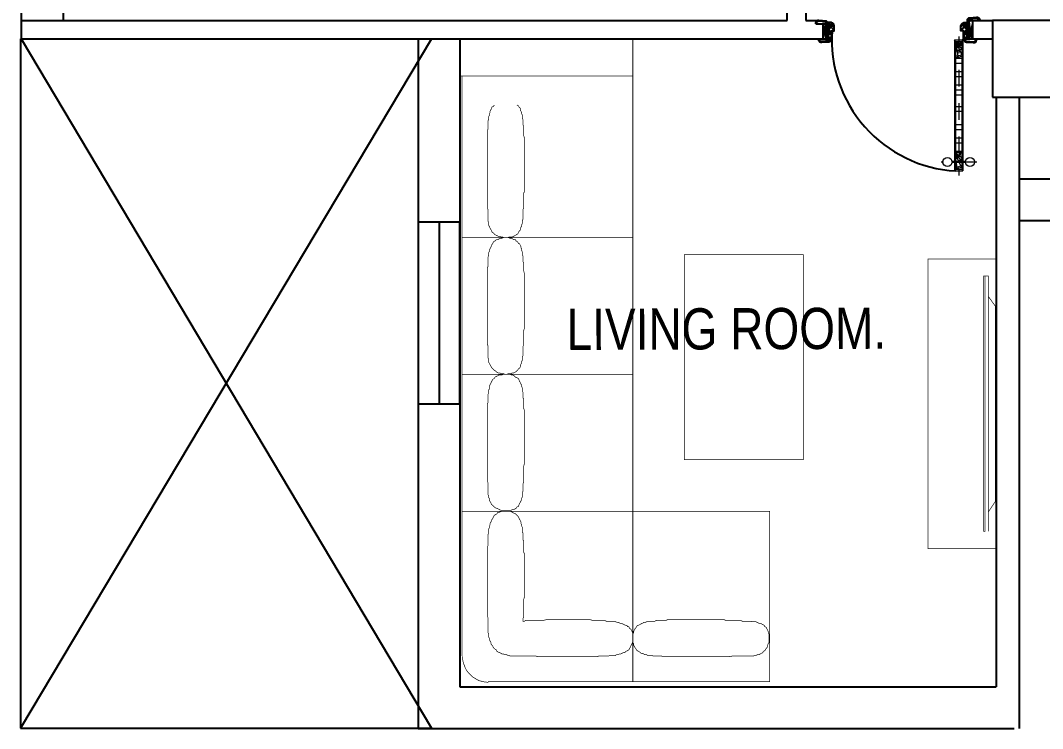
# Model space of a CAD drawing. Header units: metres. Extents: x 190.7 to 215.7, y -121.3 to -111.6.
# Drawn here: x 190.7 to 196.84, y -121.31 to -117.06 of the extents above; entities that cross this region are included whole.
import ezdxf

# ---------------------------------------------------------------- set-up
doc = ezdxf.new("R2010")
doc.units = ezdxf.units.M
doc.header["$LTSCALE"] = 0.4
doc.header["$MEASUREMENT"] = 0
doc.linetypes.add('CENTER', pattern=[2, 1.25, -0.25, 0.25, -0.25])
doc.linetypes.add('DASHDOT2', pattern=[0.5, 0.25, -0.125, 0, -0.125])
for name, color, linetype in [('1wall', 1, 'Continuous'), ('2furni', 3, 'Continuous'), ('_DIM', 2, 'Continuous'), ('ISLAK', 6, 'Continuous'), ('Windows', 4, 'Continuous')]:
    doc.layers.add(name, color=color, linetype=linetype)
for name, color, linetype, lineweight in [('AR-Doors', 8, 'Continuous', 20), ('HATCH - wood.', 15, 'Continuous', 20), ('WOOD - section.', 142, 'Continuous', 20)]:
    doc.layers.add(name, color=color, linetype=linetype, lineweight=lineweight)
doc.styles.add('HELV', font='HELV')

# ---------------------------------------------------------------- blocks, each defined once
blk = doc.blocks.new('4')
at = {"layer": 'AR-Doors', "linetype": 'CENTER', "ltscale": 0.2}
blk.add_line((-0.019, -0.0285), (-0.019, 0.8054), dxfattribs=at)
at = {"layer": 'AR-Doors', "linetype": 'DASHDOT2'}
blk.add_line((-0.1269, 0.7245), (0.0862, 0.7245), dxfattribs=at)
at = {"layer": 'AR-Doors', "linetype": 'ByBlock'}
for p, q in [((-0.118, 0.7273), (-0.1138, 0.7273)), ((-0.118, 0.7217), (-0.118, 0.7273)), ((-0.118, 0.7217), (-0.1138, 0.7217)), ((-0.0593, 0.7273), (0.0213, 0.7273)), ((-0.0593, 0.7217), (0.0213, 0.7217)), ((0.08, 0.7273), (0.0758, 0.7273)), ((0.08, 0.7217), (0.0758, 0.7217)), ((0.08, 0.7217), (0.08, 0.7273))]:
    blk.add_line(p, q, dxfattribs=at)
for centre in [(-0.0866, 0.7245), (0.0486, 0.7245)]:
    blk.add_circle(centre, 0.0274, dxfattribs=at)
at = {"layer": 'HATCH - wood.', "linetype": 'ByBlock'}
for p, q in [((-0.0004, 0.681), (-0.038, 0.7602)), ((0, 0.7068), (-0.0093, 0.7676)), ((-0.0004, 0.6754), (-0.038, 0.7208)), ((-0.0063, 0.6759), (-0.038, 0.6974)), ((-0.0064, 0.0134), (-0.038, 0.08)), ((-0.0015, 0.0099), (-0.0153, 0.1)), ((-0.0064, 0.0077), (-0.038, 0.0459)), ((-0.0123, 0.0083), (-0.038, 0.0257))]:
    blk.add_line(p, q, dxfattribs=at)
for centre, radius, start, end in [((0.006, 0.6676), 0.096, 93.58322, 117.27875), ((0.006, 0.6676), 0.0874, 93.93511, 120.21607), ((0.006, 0.6676), 0.058, 95.9357, 139.31951), ((0.006, 0.6676), 0.0568, 96.06292, 140.76429), ((0.006, 0.6676), 0.0377, 99.14838, 180), ((0.006, 0.6676), 0.0321, 100.76491, 180), ((0.006, 0.6676), 0.0148, 113.84009, 180), ((0.006, 0.6676), 0.01, 126.70722, 180), ((0, 0), 0.096, 90, 113.31724), ((0, 0), 0.0874, 90, 115.76211), ((0, 0), 0.058, 90, 130.91542), ((0, 0), 0.0568, 90, 131.98453), ((0, 0), 0.0377, 90, 180), ((0, 0), 0.0321, 90, 180), ((0, 0), 0.0148, 90, 180), ((0, 0), 0.01, 90, 180)]:
    blk.add_arc(centre, radius, start, end, dxfattribs=at)
at = {"layer": 'WOOD - section.'}
for p, q in [((0.006, 0.7776), (-0.044, 0.7776)), ((-0.038, 0.7676), (-0.044, 0.7776)), ((-0.044, -0.01), (-0.044, 0.7776)), ((-0.038, 0), (-0.038, 0.7676)), ((0, 0.7676), (-0.038, 0.7676)), ((0, 0.7676), (0.006, 0.7776)), ((0, 0), (0, 0.7676)), ((0.006, -0.01), (0.006, 0.7776)), ((0, 0.6676), (-0.038, 0.6676)), ((0, 0.66), (-0.038, 0.66)), ((0, 0.61), (-0.038, 0.61)), ((0, 0.58), (-0.038, 0.58)), ((0, 0.53), (-0.038, 0.53)), ((0, 0.5), (-0.038, 0.5)), ((0, 0.42), (-0.038, 0.42)), ((0, 0.39), (-0.038, 0.39)), ((0, 0.32), (-0.038, 0.32)), ((0, 0.2903), (-0.038, 0.2903)), ((0, 0.2603), (-0.038, 0.2603)), ((0, 0.21), (-0.038, 0.21)), ((0, 0.18), (-0.038, 0.18)), ((0, 0.13), (-0.038, 0.13)), ((0, 0.1), (-0.038, 0.1)), ((-0.044, -0.01), (-0.0377, 0)), ((0, 0), (-0.038, 0)), ((0, 0), (0.006, -0.01)), ((0.006, -0.01), (-0.044, -0.01))]:
    blk.add_line(p, q, dxfattribs=at)

msp = doc.modelspace()

# ---------------------------------------------------------------- hatches: boundary and pattern name
at = {"layer": '1wall'}
h = msp.add_hatch(dxfattribs=at)
h.set_pattern_fill('WOOD2', color=1, scale=0.01, angle=180, style=0)
h.set_pattern_definition([(288.4349, (237.5144882, -121.3237356), (0.00999998403, -0.02000000435), [0.00379473, -0.02782804]), (319.3987, (237.5156882, -121.3273356), (0.059999990182, -0.050000004212), [0.00184391, -0.09035154]), (316.8476, (237.50708824, -121.32853563), (0.149999975375, -0.140000028339), [0.00438634, -0.21493078]), (289.9831, (237.51028824, -121.3315356), (0.02999999454, -0.080000006588), [0.00234094, -0.11470606]), (270, (237.511088, -121.323736), (0.01, -0.01), [0.002, -0.008]), (298.4429, (237.51108824, -121.32573563), (-0.069999938389, 0.1300000376594), [0.00545894, -0.26748794]), (264.2894, (237.5136882, -121.3305356), (0.010000013147, 0.089999994235), [0.00200998, -0.09848878]), (309.8056, (237.5134882, -121.3325356), (-0.040000024326, 0.049999980613), [0.00156205, -0.07654045])])
h.paths.add_polyline_path([(195.5549, -117.0809), (195.5429, -117.0809), (195.5429, -117.0831), (195.5549, -117.0831)])
h = msp.add_hatch(dxfattribs=at)
h.set_pattern_fill('WOOD2', color=1, scale=0.01, angle=180, style=0)
h.set_pattern_definition([(251.5651, (154.4313407, -121.3237356), (-0.00999998403, -0.02000000435), [0.00379473, -0.02782804]), (220.6013, (154.4301407, -121.3273356), (-0.059999990182, -0.050000004212), [0.00184391, -0.09035154]), (223.1524, (154.4387407, -121.32853563), (-0.149999975375, -0.140000028339), [0.00438634, -0.21493078]), (250.0169, (154.4355407, -121.3315356), (-0.02999999454, -0.080000006588), [0.00234094, -0.11470606]), (270, (154.434741, -121.323736), (-0.01, -0.01), [0.002, -0.008]), (241.5571, (154.4347407, -121.32573563), (0.069999938389, 0.1300000376594), [0.00545894, -0.26748794]), (275.7106, (154.4321407, -121.3305356), (-0.010000013147, 0.089999994235), [0.00200998, -0.09848878]), (230.1944, (154.4323407, -121.3325356), (0.040000024326, 0.049999980613), [0.00156205, -0.07654045])])
h.paths.add_polyline_path([(196.3909, -117.0809), (196.4029, -117.0809), (196.4029, -117.0631), (196.3909, -117.0631)])

# ---------------------------------------------------------------- linework, layer by layer
at = {"layer": '1wall', "color": 1}
for p, q in [((190.7128, -112.3429), (190.7098, -117.1732)), ((190.9607, -112.7032), (190.9606, -117.0632)), ((190.7098, -117.0632), (195.3098, -117.0631)), ((195.4225, -117.0631), (195.5212, -117.0631)), ((195.5229, -117.1759), (195.5429, -117.0831)), ((195.5229, -117.0831), (195.5429, -117.1759)), ((196.4229, -117.1759), (196.4029, -117.0831)), ((196.4229, -117.0831), (196.4029, -117.1759)), ((196.404, -117.0631), (196.5429, -117.0631)), ((196.9107, -117.0631), (196.5429, -117.0631)), ((196.5429, -117.0631), (196.5429, -117.5231)), ((190.705, -117.1732), (190.705, -121.3109)), ((193.1739, -117.1732), (190.705, -121.3109)), ((190.705, -117.1732), (195.5455, -117.1732)), ((190.7098, -117.1732), (193.1739, -121.3109)), ((193.0939, -117.1732), (193.0939, -121.3109)), ((193.3439, -117.1732), (193.3439, -121.0632)), ((196.3649, -117.1732), (196.5429, -117.1732)), ((196.5429, -117.5231), (196.9107, -117.5231)), ((196.5639, -117.5231), (196.5639, -121.0632)), ((196.7039, -117.5231), (196.7039, -121.3132)), ((196.7039, -118.0131), (198.4228, -118.0131)), ((196.7039, -118.2631), (198.4175, -118.2631)), ((193.3439, -121.0632), (196.5639, -121.0632)), ((190.705, -121.3109), (193.1739, -121.3109)), ((193.0939, -121.3132), (196.6739, -121.3132))]:
    msp.add_line(p, q, dxfattribs=at)
at = {"layer": '1wall', "color": 1, "linetype": 'ByBlock'}
for p, q in [((195.546, -117.0932), (195.5608, -117.1759)), ((195.5481, -117.0885), (195.5779, -117.1596)), ((195.5553, -117.0815), (195.5929, -117.0984)), ((195.5561, -117.0875), (195.5929, -117.1197)), ((196.3905, -117.0815), (196.3529, -117.0984)), ((196.3898, -117.0875), (196.3529, -117.1197)), ((196.3977, -117.0885), (196.3679, -117.1596)), ((196.3998, -117.0932), (196.3851, -117.1759))]:
    msp.add_line(p, q, dxfattribs=at)
at = {"layer": '1wall', "color": 1}
for points in [[(196.3919, -117.0631), (196.3919, -117.0595, -0.399878), (196.4054, -117.0466), (196.4466, -117.0432, -0.429068), (196.4664, -117.0586), (196.4664, -117.0631)], [(195.5539, -117.0831), (195.5539, -117.0795, 0.399878), (195.5404, -117.0666), (195.4992, -117.0632, 0.429068), (195.4794, -117.0786), (195.4794, -117.0831)], [(195.5733, -117.1759), (195.5733, -117.1795, -0.399878), (195.5598, -117.1924), (195.5186, -117.1959, -0.429068), (195.4988, -117.1805), (195.4988, -117.1759)], [(196.3725, -117.1759), (196.3725, -117.1795, 0.399878), (196.3861, -117.1924), (196.4273, -117.1959, 0.429068), (196.447, -117.1805), (196.447, -117.1759)]]:
    msp.add_lwpolyline(points, format="xyb", dxfattribs=at)
for points in [[(196.3969, -117.0631), (196.3969, -117.0596, -0.402433), (196.4056, -117.0516), (196.4472, -117.0481, -0.427265), (196.4614, -117.0588), (196.4614, -117.0631)], [(195.5489, -117.0831), (195.5489, -117.0796, 0.402433), (195.5402, -117.0716), (195.4986, -117.0681, 0.427265), (195.4844, -117.0788), (195.4844, -117.0831)], [(195.5549, -117.0759), (195.5549, -117.0809), (195.5429, -117.0809), (195.5429, -117.0809), (195.5429, -117.1759), (195.5779, -117.1759), (195.5779, -117.1259), (195.5929, -117.1259), (195.5929, -117.0929), (195.5894, -117.0929), (195.5894, -117.0854), (195.5878, -117.0854, 0.414214), (195.5834, -117.081), (195.5834, -117.0795), (195.5759, -117.0795), (195.5759, -117.0759)], [(196.3909, -117.0759), (196.3909, -117.0809), (196.4029, -117.0809), (196.4029, -117.0809), (196.4029, -117.1759), (196.3679, -117.1759), (196.3679, -117.1259), (196.3529, -117.1259), (196.3529, -117.0929), (196.3565, -117.0929), (196.3565, -117.0854), (196.358, -117.0854, -0.414214), (196.3624, -117.081), (196.3624, -117.0795), (196.3699, -117.0795), (196.3699, -117.0759)], [(195.5683, -117.1759), (195.5683, -117.1794, -0.402433), (195.5596, -117.1874), (195.518, -117.1909, -0.427265), (195.5038, -117.1802), (195.5038, -117.1759)], [(196.3775, -117.1759), (196.3775, -117.1794, 0.402433), (196.3863, -117.1874), (196.4279, -117.1909, 0.427265), (196.442, -117.1802), (196.442, -117.1759)]]:
    msp.add_lwpolyline(points, format="xyb", close=True, dxfattribs=at)
for points in [[(195.5229, -117.1759), (195.5429, -117.1759), (195.5429, -117.0831), (195.5229, -117.0831)], [(195.5549, -117.0809), (195.5429, -117.0809), (195.5429, -117.0831), (195.5549, -117.0831)], [(196.3909, -117.0809), (196.4029, -117.0809), (196.4029, -117.0631), (196.3909, -117.0631)], [(196.4229, -117.1759), (196.4029, -117.1759), (196.4029, -117.0631), (196.4229, -117.0631)]]:
    msp.add_lwpolyline(points, close=True, dxfattribs=at)
at = {"layer": '1wall', "color": 1, "linetype": 'ByBlock'}
msp.add_circle((196.3673, -117.1784), 0.00245, dxfattribs=at)
for centre, radius, start, end in [((195.5429, -117.0759), 0.0136, 270, 0), ((195.5429, -117.0759), 0.0175, 270, 0), ((195.5429, -117.0759), 0.0329, 270, 0), ((195.5429, -117.0759), 0.0388, 270, 354.75239), ((195.5429, -117.0759), 0.0607, 270, 325.44835), ((196.4029, -117.0759), 0.0607, 214.55165, 270), ((196.4029, -117.0759), 0.0388, 185.24761, 270), ((196.4029, -117.0759), 0.0329, 180, 270), ((196.4029, -117.0759), 0.0175, 180, 270), ((196.4029, -117.0759), 0.0136, 180, 270), ((195.5429, -117.0759), 0.071, 270, 299.51744), ((195.5429, -117.0759), 0.0907, 270, 292.69321), ((195.5429, -117.0759), 0.0927, 270, 292.17665), ((196.4029, -117.0759), 0.071, 240.48256, 270), ((196.4029, -117.0759), 0.0907, 247.30679, 270), ((196.4029, -117.0759), 0.0927, 247.82335, 270)]:
    msp.add_arc(centre, radius, start, end, dxfattribs=at)
at = {"layer": '1wall', "color": 1}
msp.add_arc((196.3673, -117.1784), 0.7894, 176.19032, 266.6735, dxfattribs=at)
at = {"layer": '2furni', "const_width": 0.00409}
msp.add_lwpolyline([(194.3828, -117.3964), (193.3439, -117.3964), (193.3439, -117.1732), (194.3828, -117.1732)], close=True, dxfattribs=at)
for points in [[(193.3568, -118.3659), (193.3568, -117.3964), (194.3828, -117.3964), (194.3828, -118.3659), (193.3568, -118.3659)], [(193.551, -117.5701), (193.5458, -117.5787), (193.5372, -117.5821), (193.5338, -117.5906), (193.5303, -117.5993), (193.5251, -117.6079), (193.5251, -117.6165), (193.5217, -117.6234), (193.5217, -117.632), (193.5166, -117.6405), (193.5166, -117.6491), (193.5166, -117.6577), (193.5131, -117.6646), (193.5131, -117.6732), (193.5131, -117.6817), (193.5131, -117.6904), (193.5131, -117.699), (193.5131, -117.7058), (193.5131, -117.7144), (193.5097, -117.7231), (193.5097, -117.7316), (193.5097, -117.7436), (193.5097, -117.7523), (193.5097, -117.7609), (193.5097, -117.7729), (193.5097, -117.7814), (193.5097, -117.7883), (193.5097, -117.8021), (193.5097, -117.809), (193.5097, -117.8227), (193.5097, -117.8296), (193.5097, -117.8433), (193.5097, -117.8502), (193.5097, -117.864), (193.5097, -117.8709), (193.5097, -117.8846), (193.5097, -117.8966), (193.5097, -117.9087), (193.5097, -117.9258), (193.5097, -117.9379), (193.5097, -117.9499), (193.5097, -117.9619), (193.5097, -117.9706), (193.5097, -117.9791), (193.5097, -117.9911), (193.5097, -118.0032), (193.5097, -118.0118), (193.5097, -118.0324), (193.5097, -118.0444), (193.5097, -118.0617), (193.5097, -118.0736), (193.5097, -118.0856), (193.5097, -118.1029), (193.5097, -118.1149), (193.5097, -118.1441), (193.5097, -118.1733), (193.5097, -118.1854), (193.5131, -118.2008), (193.5131, -118.2145), (193.5131, -118.2266)], [(193.5131, -118.2266), (193.5131, -118.2352), (193.5131, -118.2421), (193.5131, -118.2507), (193.5131, -118.2593), (193.5131, -118.2678), (193.5166, -118.2764), (193.5166, -118.2833), (193.5166, -118.2919), (193.5217, -118.3005), (193.5251, -118.3092), (193.5303, -118.3177), (193.5338, -118.3246), (193.5372, -118.3331), (193.5458, -118.3383), (193.551, -118.3452), (193.5579, -118.3504), (193.5664, -118.3538), (193.575, -118.359), (193.5836, -118.359), (193.5922, -118.3624), (193.5991, -118.3624), (193.6077, -118.3659), (193.6162, -118.3659), (193.6249, -118.3659), (193.6335, -118.3659), (193.6403, -118.3624), (193.6489, -118.3624), (193.6576, -118.3624), (193.6661, -118.359), (193.6747, -118.3538), (193.6816, -118.3504), (193.6902, -118.3452), (193.6954, -118.3383), (193.6988, -118.3297), (193.7073, -118.3211), (193.7073, -118.3126), (193.7108, -118.304), (193.7159, -118.2971), (193.7159, -118.2885), (193.7194, -118.2799), (193.7194, -118.2713), (193.7194, -118.2627), (193.7228, -118.2559), (193.7228, -118.2473), (193.7228, -118.2386), (193.7228, -118.23), (193.7228, -118.2215), (193.7228, -118.2145), (193.7228, -118.206), (193.7228, -118.1974), (193.728, -118.1854), (193.728, -118.1767), (193.728, -118.1682), (193.728, -118.1596), (193.728, -118.1475), (193.728, -118.1389), (193.728, -118.1321), (193.728, -118.1184), (193.728, -118.1115), (193.728, -118.0977), (193.7314, -118.0908), (193.7314, -118.0771), (193.7314, -118.0702), (193.7314, -118.0565), (193.7314, -118.0496), (193.7314, -118.0358), (193.7314, -118.0238), (193.7314, -118.0152), (193.7314, -118.0032), (193.7314, -117.9911), (193.7314, -117.967), (193.7314, -117.9533), (193.7314, -117.9413), (193.7314, -117.9258), (193.7314, -117.9121), (193.7314, -117.9), (193.7314, -117.888), (193.7314, -117.8795), (193.7314, -117.8674), (193.7314, -117.8588), (193.7314, -117.8468), (193.7314, -117.8347), (193.7314, -117.8262), (193.7314, -117.8142), (193.7314, -117.8055), (193.7314, -117.7969), (193.7314, -117.7849), (193.7314, -117.7763), (193.7314, -117.7677), (193.728, -117.7557), (193.728, -117.7471), (193.728, -117.7402), (193.728, -117.7316), (193.728, -117.7231), (193.728, -117.7144), (193.728, -117.7058), (193.728, -117.699), (193.7228, -117.6904), (193.7228, -117.6817), (193.7228, -117.6732), (193.7228, -117.6646), (193.7228, -117.6577), (193.7194, -117.6491), (193.7194, -117.6405), (193.7194, -117.632), (193.7159, -117.6234), (193.7159, -117.6165), (193.7108, -117.6079), (193.7073, -117.5993), (193.7073, -117.5906), (193.6988, -117.5821), (193.6954, -117.5752), (193.6868, -117.5701)], [(193.3568, -119.1874), (193.3568, -118.3659), (194.3828, -118.3659), (194.3828, -119.1874), (193.3568, -119.1874)], [(193.5131, -119.0465), (193.5131, -119.0551), (193.5131, -119.0636), (193.5131, -119.0722), (193.5131, -119.0808), (193.5131, -119.0877), (193.5166, -119.0963), (193.5166, -119.1049), (193.5166, -119.1135), (193.5217, -119.1221), (193.5251, -119.1289), (193.5303, -119.1375), (193.5338, -119.1462), (193.5424, -119.1548), (193.551, -119.1633), (193.5579, -119.1667), (193.5664, -119.1754), (193.575, -119.1788), (193.5836, -119.1788), (193.5922, -119.184), (193.5991, -119.184), (193.6077, -119.184), (193.6162, -119.1874), (193.6249, -119.1874), (193.6335, -119.184), (193.6403, -119.184), (193.6489, -119.184), (193.6576, -119.1788), (193.6661, -119.1788), (193.6747, -119.1754), (193.6816, -119.1702), (193.6902, -119.1633), (193.6954, -119.1548), (193.7022, -119.1496), (193.7073, -119.1427), (193.7073, -119.1341), (193.7108, -119.1255), (193.7159, -119.1169), (193.7159, -119.1084), (193.7194, -119.1015), (193.7194, -119.0929), (193.7194, -119.0843), (193.7228, -119.0756), (193.7228, -119.0671), (193.7228, -119.0602), (193.7228, -119.0517), (193.7228, -119.043), (193.7228, -119.0344), (193.7228, -119.0258), (193.7228, -119.0189), (193.728, -119.0103), (193.728, -118.9984), (193.728, -118.9898), (193.728, -118.9811), (193.728, -118.9725), (193.728, -118.9606), (193.728, -118.9519), (193.728, -118.9433), (193.728, -118.9313), (193.728, -118.9227), (193.7314, -118.9107), (193.7314, -118.9021), (193.7314, -118.89), (193.7314, -118.8814), (193.7314, -118.8694), (193.7314, -118.8574), (193.7314, -118.8488), (193.7314, -118.8368), (193.7314, -118.8247), (193.7314, -118.8127), (193.7314, -118.7869), (193.7314, -118.7749), (193.7314, -118.7577), (193.7314, -118.7457), (193.7314, -118.7336), (193.7314, -118.7216), (193.7314, -118.7131), (193.7314, -118.701), (193.7314, -118.689), (193.7314, -118.6804), (193.7314, -118.6683), (193.7314, -118.6598), (193.7314, -118.6477), (193.7314, -118.6391), (193.7314, -118.6271), (193.7314, -118.6185), (193.7314, -118.6099), (193.7314, -118.5979), (193.7314, -118.5893), (193.7314, -118.5806), (193.728, -118.5686), (193.728, -118.5601), (193.728, -118.5515), (193.728, -118.5446), (193.728, -118.536), (193.728, -118.5274), (193.728, -118.5188), (193.7228, -118.5102), (193.7228, -118.5034), (193.7228, -118.4948), (193.7228, -118.4861), (193.7228, -118.4775), (193.7194, -118.469), (193.7194, -118.462), (193.7194, -118.4535), (193.7159, -118.4449), (193.7159, -118.4363), (193.7108, -118.4277), (193.7108, -118.4208), (193.7073, -118.4123), (193.7022, -118.4037), (193.6954, -118.4002), (193.6902, -118.3916), (193.6816, -118.3864), (193.6781, -118.3796), (193.6695, -118.3796), (193.661, -118.3744), (193.654, -118.371), (193.6455, -118.371), (193.6369, -118.3659), (193.6283, -118.3659), (193.6197, -118.3659), (193.6128, -118.3659), (193.6043, -118.3659), (193.5957, -118.371), (193.587, -118.371), (193.5784, -118.3744), (193.5716, -118.3796), (193.563, -118.3796), (193.5544, -118.3864), (193.5458, -118.3916), (193.5424, -118.4002), (193.5372, -118.4071), (193.5338, -118.4157), (193.5303, -118.4242), (193.5251, -118.4329), (193.5217, -118.4415), (193.5217, -118.4483), (193.5166, -118.4569), (193.5166, -118.4656), (193.5166, -118.4741), (193.5131, -118.4827), (193.5131, -118.4896), (193.5131, -118.4982), (193.5131, -118.5068), (193.5131, -118.5153), (193.5131, -118.5239), (193.5131, -118.5308), (193.5131, -118.5394), (193.5097, -118.548), (193.5097, -118.5567), (193.5097, -118.5652), (193.5097, -118.5721), (193.5097, -118.5858), (193.5097, -118.5927), (193.5097, -118.6013), (193.5097, -118.6134), (193.5097, -118.6219), (193.5097, -118.6305), (193.5097, -118.6425), (193.5097, -118.6512), (193.5097, -118.6632), (193.5097, -118.6752), (193.5097, -118.6838), (193.5097, -118.7044), (193.5097, -118.7165), (193.5097, -118.7302), (193.5097, -118.7423), (193.5097, -118.7577), (193.5097, -118.7714), (193.5097, -118.7835), (193.5097, -118.7921), (193.5097, -118.8042), (193.5097, -118.8127), (193.5097, -118.8247), (193.5097, -118.8333), (193.5097, -118.854), (193.5097, -118.866), (193.5097, -118.878), (193.5097, -118.8952), (193.5097, -118.9073), (193.5097, -118.9227), (193.5097, -118.9365), (193.5097, -118.964), (193.5097, -118.9932), (193.5097, -119.0052), (193.5131, -119.0189), (193.5131, -119.0344), (193.5131, -119.0465)], [(195.4072, -119.6995), (194.6922, -119.6995), (194.6922, -118.469), (195.4072, -118.469), (195.4072, -119.6995)], [(196.5633, -118.4941), (196.156, -118.4941), (196.156, -120.2335), (196.5633, -120.2335), (196.5633, -118.4941)], [(196.498, -118.5972), (196.498, -120.1303), (196.4894, -120.1303), (196.4894, -118.5972), (196.5187, -118.5972), (196.5187, -120.1303), (196.5187, -120.0117), (196.5599, -119.9498), (196.5599, -118.7776), (196.5187, -118.7209)], [(193.3568, -120.0089), (193.3568, -119.1874), (194.3828, -119.1874), (194.3828, -120.0089), (193.3568, -120.0089)], [(193.5131, -119.868), (193.5131, -119.8766), (193.5131, -119.8852), (193.5131, -119.8921), (193.5131, -119.9007), (193.5131, -119.9092), (193.5166, -119.9179), (193.5166, -119.9265), (193.5217, -119.9333), (193.5217, -119.9419), (193.5251, -119.9505), (193.5303, -119.9591), (193.5338, -119.9677), (193.5424, -119.9746), (193.551, -119.9832), (193.5579, -119.9884), (193.5664, -119.9918), (193.575, -119.9952), (193.5836, -120.0003), (193.5922, -120.0037), (193.5991, -120.0037), (193.6077, -120.0037), (193.6162, -120.0037), (193.6249, -120.0037), (193.6335, -120.0037), (193.6403, -120.0037), (193.6489, -120.0037), (193.6576, -120.0003), (193.6661, -120.0003), (193.6747, -119.9952), (193.6816, -119.9918), (193.6868, -119.9832), (193.6954, -119.9798), (193.6988, -119.9711), (193.7022, -119.9625), (193.7073, -119.954), (193.7108, -119.947), (193.7159, -119.9385), (193.7159, -119.9299), (193.7194, -119.9213), (193.7194, -119.9127), (193.7194, -119.9058), (193.7194, -119.8972), (193.7228, -119.8887), (193.7228, -119.8766), (193.7228, -119.868), (193.7228, -119.8594), (193.7228, -119.8509), (193.7228, -119.8439), (193.728, -119.8354), (193.728, -119.8233), (193.728, -119.8096), (193.728, -119.8027), (193.728, -119.7942), (193.728, -119.7855), (193.728, -119.7735), (193.728, -119.7649), (193.728, -119.7528), (193.728, -119.7443), (193.728, -119.7357), (193.7314, -119.7236), (193.7314, -119.7116), (193.7314, -119.703), (193.7314, -119.691), (193.7314, -119.6824), (193.7314, -119.6704), (193.7314, -119.6583), (193.7314, -119.6446), (193.7314, -119.6325), (193.7314, -119.6034), (193.7314, -119.5913), (193.7314, -119.5793), (193.7314, -119.5672), (193.7314, -119.5552), (193.7314, -119.5467), (193.7314, -119.5346), (193.7314, -119.5208), (193.7314, -119.5139), (193.7314, -119.5002), (193.7314, -119.4934), (193.7314, -119.4796), (193.7314, -119.4727), (193.7314, -119.459), (193.7314, -119.452), (193.7314, -119.4383), (193.7314, -119.4315), (193.7314, -119.4177), (193.7314, -119.4108), (193.7314, -119.4022), (193.728, -119.3937), (193.728, -119.385), (193.728, -119.3764), (193.728, -119.3696), (193.728, -119.361), (193.728, -119.3524), (193.728, -119.3438), (193.728, -119.3352), (193.7228, -119.3283), (193.7228, -119.3197), (193.7228, -119.3111), (193.7228, -119.3026), (193.7228, -119.294), (193.7194, -119.2871), (193.7194, -119.2785), (193.7194, -119.2699), (193.7159, -119.2613), (193.7159, -119.2527), (193.7108, -119.2459), (193.7073, -119.2373), (193.7022, -119.2286), (193.6988, -119.22), (193.6954, -119.2115), (193.6868, -119.2081), (193.6781, -119.2045), (193.6695, -119.196), (193.661, -119.1908), (193.654, -119.1908), (193.6455, -119.1874), (193.6369, -119.1874), (193.6283, -119.1874), (193.6197, -119.1874), (193.6128, -119.1874), (193.6043, -119.1874), (193.5957, -119.1908), (193.587, -119.1908), (193.5784, -119.1908), (193.5716, -119.196), (193.563, -119.1994), (193.5544, -119.2045), (193.551, -119.2115), (193.5424, -119.2166), (193.5372, -119.2252), (193.5338, -119.2321), (193.5303, -119.2407), (193.5251, -119.2493), (193.5217, -119.2578), (193.5217, -119.2664), (193.5217, -119.2733), (193.5166, -119.2819), (193.5166, -119.2905), (193.5166, -119.2992), (193.5131, -119.3077), (193.5131, -119.3146), (193.5131, -119.3231), (193.5131, -119.3318), (193.5131, -119.3404), (193.5131, -119.3489), (193.5131, -119.3559), (193.5097, -119.3644), (193.5097, -119.3764), (193.5097, -119.385), (193.5097, -119.3971), (193.5097, -119.4057), (193.5097, -119.4142), (193.5097, -119.4263), (193.5097, -119.4349), (193.5097, -119.4435), (193.5097, -119.4555), (193.5097, -119.4641), (193.5097, -119.4761), (193.5097, -119.4848), (193.5097, -119.4968), (193.5097, -119.5053), (193.5097, -119.5208), (193.5097, -119.538), (193.5097, -119.5501), (193.5097, -119.5621), (193.5097, -119.5758), (193.5097, -119.5913), (193.5097, -119.6034), (193.5097, -119.6171), (193.5097, -119.6239), (193.5097, -119.6377), (193.5097, -119.6446), (193.5097, -119.6583), (193.5097, -119.6704), (193.5097, -119.6858), (193.5097, -119.6995), (193.5097, -119.715), (193.5097, -119.7271), (193.5097, -119.7409), (193.5097, -119.7563), (193.5097, -119.7855), (193.5097, -119.8096), (193.5097, -119.8268), (193.5131, -119.8388), (193.5131, -119.856), (193.5131, -119.868)], [(193.5131, -121.0316), (194.3828, -121.0316), (194.3828, -120.0089), (193.3568, -120.0089), (193.3568, -120.8787)], [(193.5544, -120.8374), (193.563, -120.8409), (193.5664, -120.8494), (193.575, -120.8546), (193.5836, -120.858), (193.5922, -120.8614), (193.5991, -120.8666), (193.6077, -120.8666), (193.6162, -120.87), (193.6249, -120.87), (193.6335, -120.8752), (193.6403, -120.8752), (193.6489, -120.8787), (193.6576, -120.8787), (193.6661, -120.8787), (193.6747, -120.8787), (193.6816, -120.8787), (193.6902, -120.8787), (193.6988, -120.8787), (193.7108, -120.8787), (193.7228, -120.8787), (193.7366, -120.8787), (193.7641, -120.8787), (193.7778, -120.8787), (193.7899, -120.8787), (193.8019, -120.8787), (193.8191, -120.8821), (193.8311, -120.8821), (193.8432, -120.8821), (193.8552, -120.8821), (193.8637, -120.8821), (193.8758, -120.8821), (193.8878, -120.8821), (193.9015, -120.8821), (193.9136, -120.8821), (193.9256, -120.8821), (193.9377, -120.8821), (193.9497, -120.8821), (193.9634, -120.8821), (193.9755, -120.8821), (193.9841, -120.8821), (193.991, -120.8821), (193.9996, -120.8821), (194.0081, -120.8821), (194.0167, -120.8821), (194.0253, -120.8821), (194.0322, -120.8821), (194.046, -120.8821), (194.058, -120.8821), (194.0666, -120.8821), (194.0786, -120.8821), (194.0872, -120.8821), (194.0941, -120.8821), (194.1027, -120.8821), (194.1112, -120.8821), (194.1199, -120.8821), (194.1285, -120.8821), (194.1353, -120.8821), (194.1439, -120.8821), (194.1526, -120.8821), (194.1611, -120.8821), (194.1697, -120.8821), (194.1766, -120.8787), (194.1852, -120.8787), (194.1938, -120.8787), (194.2023, -120.8787), (194.2109, -120.8787), (194.2178, -120.8787), (194.2264, -120.8787), (194.235, -120.8787), (194.2437, -120.8752), (194.2522, -120.8752), (194.2591, -120.8752), (194.2676, -120.8752), (194.2763, -120.8752), (194.2849, -120.87), (194.2934, -120.87), (194.3004, -120.8666), (194.3089, -120.8666), (194.3175, -120.8614), (194.3261, -120.858), (194.3347, -120.858), (194.3416, -120.8494), (194.3502, -120.846), (194.3587, -120.8409), (194.3622, -120.8339), (194.3674, -120.8254), (194.3708, -120.8168), (194.376, -120.8081), (194.3794, -120.7995), (194.3828, -120.7927), (194.3828, -120.7842), (194.3828, -120.7755), (194.3828, -120.7669), (194.3828, -120.7583), (194.3828, -120.7514), (194.3828, -120.7428), (194.3794, -120.7343), (194.376, -120.7257), (194.3708, -120.7171), (194.3622, -120.7102), (194.3587, -120.7016), (194.3502, -120.7016), (194.3467, -120.693), (194.3382, -120.693), (194.3295, -120.6895), (194.3209, -120.6844), (194.3141, -120.681), (194.3055, -120.681), (194.2969, -120.6758), (194.2883, -120.6758), (194.2797, -120.6724), (194.2728, -120.6724), (194.2642, -120.6724), (194.2556, -120.669), (194.2471, -120.669), (194.2385, -120.669), (194.2316, -120.669), (194.223, -120.669), (194.2144, -120.6638), (194.2058, -120.6638), (194.1972, -120.6638), (194.1904, -120.6638), (194.1818, -120.6638), (194.1731, -120.6638), (194.1645, -120.6638), (194.156, -120.6638), (194.149, -120.6638), (194.1405, -120.6638), (194.1285, -120.6604), (194.1199, -120.6604), (194.1112, -120.6604), (194.1027, -120.6604), (194.0941, -120.6604), (194.0872, -120.6604), (194.0786, -120.6604), (194.07, -120.6604), (194.0529, -120.6604), (194.0408, -120.6604), (194.0322, -120.6604), (194.0201, -120.6604), (194.0116, -120.6604), (193.9996, -120.6604), (193.991, -120.6604), (193.9841, -120.6604), (193.9755, -120.6604), (193.9669, -120.6604), (193.9583, -120.6604), (193.9497, -120.6604), (193.9377, -120.6604), (193.9291, -120.6604), (193.9222, -120.6604), (193.9085, -120.6604), (193.8964, -120.6604), (193.8844, -120.6604), (193.8724, -120.6604), (193.8603, -120.6604), (193.8466, -120.6638), (193.8345, -120.6638), (193.8259, -120.6638), (193.8139, -120.6638), (193.8019, -120.6638), (193.7933, -120.6638), (193.7813, -120.6638), (193.7726, -120.6638), (193.7606, -120.6638), (193.7521, -120.6638), (193.74, -120.6638), (193.7314, -120.669), (193.7228, -120.669), (193.7228, -120.6604), (193.7228, -120.6517), (193.728, -120.6432), (193.728, -120.6312), (193.728, -120.6225), (193.728, -120.6105), (193.728, -120.6019), (193.728, -120.5899), (193.728, -120.5813), (193.728, -120.5693), (193.728, -120.5606), (193.728, -120.5486), (193.728, -120.5367), (193.7314, -120.5246), (193.7314, -120.5108), (193.7314, -120.4987), (193.7314, -120.4868), (193.7314, -120.4748), (193.7314, -120.4627), (193.7314, -120.4541), (193.7314, -120.4455), (193.7314, -120.4335), (193.7314, -120.4249), (193.7314, -120.4163), (193.7314, -120.4077), (193.7314, -120.4008), (193.7314, -120.3922), (193.7314, -120.3837), (193.7314, -120.375), (193.7314, -120.3596), (193.7314, -120.3459), (193.7314, -120.3389), (193.7314, -120.3252), (193.7314, -120.3183), (193.7314, -120.3045), (193.7314, -120.2977), (193.7314, -120.2892), (193.7314, -120.2805), (193.7314, -120.2719), (193.7314, -120.2633), (193.728, -120.2564), (193.728, -120.2478), (193.728, -120.2393), (193.728, -120.2307), (193.728, -120.2221), (193.728, -120.2152), (193.728, -120.2066), (193.728, -120.198), (193.728, -120.1894), (193.7228, -120.1808), (193.7228, -120.174), (193.7228, -120.1654), (193.7228, -120.1567), (193.7228, -120.1482), (193.7228, -120.1396), (193.7194, -120.1327), (193.7194, -120.1241), (193.7194, -120.1155), (193.7194, -120.1069), (193.7159, -120.0984), (193.7159, -120.0914), (193.7108, -120.0829), (193.7108, -120.0743), (193.7073, -120.0656), (193.7022, -120.057), (193.6988, -120.0502), (193.6954, -120.0417), (193.6868, -120.033), (193.6781, -120.0244), (193.6695, -120.021), (193.661, -120.0158), (193.654, -120.0124), (193.6455, -120.0089), (193.6369, -120.0089), (193.6283, -120.0089), (193.6197, -120.0089), (193.6128, -120.0089), (193.6043, -120.0089), (193.5957, -120.0089), (193.587, -120.0124), (193.5784, -120.0158), (193.5716, -120.0158), (193.5664, -120.0244), (193.5579, -120.0296), (193.551, -120.033), (193.5458, -120.0417), (193.5424, -120.0502), (193.5372, -120.057), (193.5338, -120.0656), (193.5303, -120.0743), (193.5251, -120.0829), (193.5251, -120.0914), (193.5217, -120.0984), (193.5217, -120.1069), (193.5166, -120.1155), (193.5166, -120.1241), (193.5166, -120.1327), (193.5166, -120.1396), (193.5131, -120.1482), (193.5131, -120.1567), (193.5131, -120.1654), (193.5131, -120.174), (193.5131, -120.1808), (193.5131, -120.1894), (193.5131, -120.198), (193.5131, -120.2066), (193.5131, -120.2152), (193.5097, -120.2221), (193.5097, -120.2307), (193.5097, -120.2393), (193.5097, -120.2478), (193.5097, -120.2564), (193.5097, -120.2633), (193.5097, -120.2719), (193.5097, -120.2805), (193.5097, -120.2892), (193.5097, -120.2977), (193.5097, -120.3045), (193.5097, -120.3131), (193.5097, -120.3252), (193.5097, -120.3338), (193.5097, -120.3459), (193.5097, -120.3596), (193.5097, -120.3664), (193.5097, -120.375), (193.5097, -120.3837), (193.5097, -120.3922), (193.5097, -120.4008), (193.5097, -120.4077), (193.5097, -120.4163), (193.5097, -120.4249), (193.5097, -120.4369), (193.5097, -120.449), (193.5097, -120.4627), (193.5097, -120.4748), (193.5097, -120.4868), (193.5097, -120.4987), (193.5097, -120.5108), (193.5097, -120.5246), (193.5097, -120.5367), (193.5097, -120.5486), (193.5097, -120.5606), (193.5097, -120.5727), (193.5097, -120.5899), (193.5097, -120.6019), (193.5097, -120.6139), (193.5097, -120.6277), (193.5131, -120.6552), (193.5131, -120.669), (193.5131, -120.681), (193.5131, -120.6895), (193.5131, -120.6965), (193.5131, -120.705), (193.5131, -120.7136), (193.5131, -120.7223), (193.5131, -120.7309), (193.5131, -120.7377), (193.5166, -120.7462), (193.5166, -120.7549), (193.5166, -120.7635), (193.5217, -120.7721), (193.5217, -120.779), (193.5251, -120.7876), (193.5303, -120.7961), (193.5303, -120.8047), (193.5372, -120.8133), (193.5424, -120.8202), (193.5458, -120.8288), (193.5544, -120.8339)], [(195.2044, -121.0316), (194.3828, -121.0316), (194.3828, -120.0089), (195.2044, -120.0089), (195.2044, -121.0316)], [(195.0634, -120.8787), (195.072, -120.8787), (195.0807, -120.8787), (195.0892, -120.8787), (195.0978, -120.8787), (195.1047, -120.8787), (195.1133, -120.8752), (195.1219, -120.8752), (195.1305, -120.87), (195.139, -120.87), (195.146, -120.8666), (195.1545, -120.8614), (195.1631, -120.858), (195.1666, -120.8494), (195.1752, -120.846), (195.1804, -120.8374), (195.1872, -120.8288), (195.1923, -120.8202), (195.1923, -120.8133), (195.1957, -120.8047), (195.2009, -120.7961), (195.2009, -120.7876), (195.2009, -120.779), (195.2009, -120.7721), (195.2009, -120.7635), (195.2009, -120.7549), (195.2009, -120.7462), (195.1957, -120.7377), (195.1957, -120.7309), (195.1923, -120.7223), (195.1872, -120.7136), (195.1838, -120.705), (195.1752, -120.7016), (195.1718, -120.693), (195.1631, -120.6895), (195.1545, -120.6844), (195.146, -120.681), (195.139, -120.681), (195.1305, -120.6758), (195.1219, -120.6724), (195.1133, -120.6724), (195.1047, -120.6724), (195.0978, -120.6724), (195.0892, -120.669), (195.0807, -120.669), (195.072, -120.669), (195.0634, -120.669), (195.0566, -120.669), (195.048, -120.669), (195.0394, -120.669), (195.0308, -120.6638), (195.0188, -120.6638), (195.0101, -120.6638), (194.9981, -120.6638), (194.9896, -120.6638), (194.981, -120.6638), (194.9741, -120.6638), (194.9603, -120.6638), (194.9534, -120.6638), (194.9397, -120.6638), (194.9329, -120.6604), (194.9191, -120.6604), (194.9122, -120.6604), (194.8985, -120.6604), (194.8915, -120.6604), (194.8778, -120.6604), (194.8658, -120.6604), (194.8572, -120.6604), (194.8417, -120.6604), (194.8297, -120.6604), (194.8005, -120.6604), (194.7884, -120.6604), (194.7747, -120.6604), (194.7626, -120.6604), (194.7506, -120.6604), (194.7421, -120.6604), (194.7335, -120.6604), (194.7214, -120.6604), (194.7094, -120.6604), (194.7008, -120.6604), (194.6888, -120.6604), (194.6768, -120.6604), (194.6681, -120.6604), (194.6561, -120.6604), (194.6475, -120.6604), (194.6389, -120.6604), (194.6269, -120.6604), (194.6183, -120.6604), (194.6062, -120.6604), (194.5977, -120.6604), (194.5891, -120.6604), (194.5822, -120.6638), (194.5736, -120.6638), (194.565, -120.6638), (194.5564, -120.6638), (194.5479, -120.6638), (194.5409, -120.6638), (194.5324, -120.6638), (194.5238, -120.6638), (194.5151, -120.669), (194.5066, -120.669), (194.4997, -120.669), (194.4912, -120.669), (194.4825, -120.669), (194.4739, -120.6724), (194.4653, -120.6724), (194.4584, -120.6758), (194.4498, -120.6758), (194.4413, -120.681), (194.4327, -120.6844), (194.4241, -120.6895), (194.4172, -120.693), (194.4086, -120.6965), (194.4035, -120.705), (194.3965, -120.7136), (194.3914, -120.7223), (194.388, -120.7309), (194.388, -120.7377), (194.3828, -120.7462), (194.3828, -120.7549), (194.3828, -120.7635), (194.3828, -120.7721), (194.3828, -120.779), (194.3828, -120.7876), (194.3828, -120.7961), (194.388, -120.8047), (194.388, -120.8133), (194.3914, -120.8202), (194.3965, -120.8288), (194.4035, -120.8374), (194.4086, -120.846), (194.4172, -120.8494), (194.4241, -120.8546), (194.4327, -120.8614), (194.4413, -120.8614), (194.4498, -120.8666), (194.4584, -120.87), (194.4653, -120.87), (194.4739, -120.8752), (194.4825, -120.8752), (194.4912, -120.8752), (194.4997, -120.8752), (194.5066, -120.8787), (194.5151, -120.8787), (194.5238, -120.8787), (194.5324, -120.8787), (194.5409, -120.8787), (194.5479, -120.8787), (194.5564, -120.8787), (194.565, -120.8821), (194.5736, -120.8821), (194.5857, -120.8821), (194.5942, -120.8821), (194.6028, -120.8821), (194.6097, -120.8821), (194.6235, -120.8821), (194.6303, -120.8821), (194.644, -120.8821), (194.651, -120.8821), (194.6647, -120.8821), (194.6716, -120.8821), (194.6854, -120.8821), (194.6922, -120.8821), (194.7059, -120.8821), (194.718, -120.8821), (194.73, -120.8821), (194.7472, -120.8821), (194.7592, -120.8821), (194.7713, -120.8821), (194.7833, -120.8821), (194.8005, -120.8821), (194.8125, -120.8821), (194.8211, -120.8821), (194.8332, -120.8821), (194.8417, -120.8821), (194.8537, -120.8821), (194.8658, -120.8821), (194.883, -120.8821), (194.895, -120.8821), (194.907, -120.8821), (194.9243, -120.8821), (194.9363, -120.8821), (194.9534, -120.8821), (194.9775, -120.8787), (195.0067, -120.8787), (195.0222, -120.8787), (195.0359, -120.8787), (195.048, -120.8787), (195.0634, -120.8787)], [(193.3602, -120.8803), (193.3602, -120.889), (193.3619, -120.9044), (193.3653, -120.9199), (193.3705, -120.9336), (193.3757, -120.9474), (193.3825, -120.9611), (193.3912, -120.9732), (193.4014, -120.9852), (193.4117, -120.9955), (193.422, -121.0041), (193.4358, -121.0127), (193.4479, -121.0196), (193.4616, -121.0265), (193.4771, -121.0299), (193.4908, -121.0333), (193.508, -121.0351), (193.5149, -121.0351)]]:
    msp.add_lwpolyline(points, dxfattribs=at)
at = {"layer": '_DIM', "color": 1}
for points in [[(195.3098, -117.0631), (195.3098, -116.9351)], [(195.4225, -116.9861), (195.4225, -117.0631)]]:
    msp.add_lwpolyline(points, dxfattribs=at)
at = {"layer": 'Windows', "color": 1, "ltscale": 0.01}
for p, q in [((193.344, -118.2739), (193.0938, -118.274)), ((193.0938, -118.274), (193.0938, -119.3632)), ((193.3439, -119.3632), (193.344, -118.2739)), ((193.0938, -119.3632), (193.3439, -119.3632))]:
    msp.add_line(p, q, dxfattribs=at)
at = {"layer": 'Windows', "color": 1}
msp.add_line((193.2189, -118.274), (193.2191, -119.3632), dxfattribs=at)

# ---------------------------------------------------------------- block references
at = {"layer": '1wall', "color": 1, "rotation": 180}
msp.add_blockref('4', (196.3209, -117.1884), dxfattribs=at)

# ---------------------------------------------------------------- texts
at = {"layer": 'ISLAK', "color": 2, "style": 'HELV', "width": 0.8}
msp.add_text('LIVING ROOM.', height=0.247203, rotation=0.22215, dxfattribs=at).set_placement((193.9858, -119.041))

doc.saveas('drawing.dxf')
